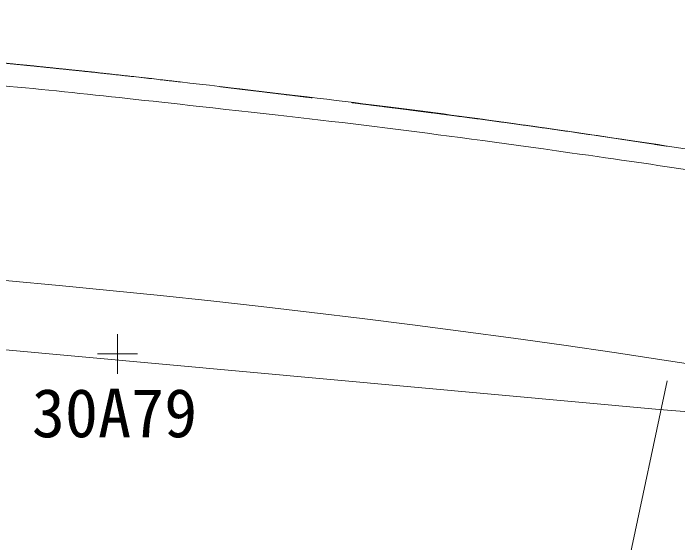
# Model space of a CAD drawing. Units: millimetres, scale not verified. Extents: x 40000 to 680000, y 20000 to 380000.
# Drawn here: x 228834 to 253877, y 280572 to 300529 of the extents above; entities that cross this region are included whole.
import ezdxf
from ezdxf.enums import TextEntityAlignment as Align

# ---------------------------------------------------------------- set-up
doc = ezdxf.new("R2010")
doc.units = ezdxf.units.MM
doc.header["$LTSCALE"] = 1000
doc.linetypes.add('CHAIN', pattern=[18.5, 12, -1.5, 3.5, -1.5])
for name, color, linetype, lineweight in [('M-BGD', 7, 'Continuous', 13), ('M-BMK', 2, 'CHAIN', 13), ('M-BMK-SRVR', 3, 'Continuous', 13), ('M-STR-STRC', 7, 'Continuous', 13), ('M-STR-STRD', 7, 'Continuous', 13)]:
    doc.layers.add(name, color=color, linetype=linetype, lineweight=lineweight)
doc.styles.add('ＭＳ ゴシック', font='')
doc.styles.get('ＭＳ ゴシック').set_extended_font_data('MS Gothic')

# ---------------------------------------------------------------- blocks, each defined once
blk = doc.blocks.new('plus')
at = {"color": 0, "linetype": 'Continuous', "lineweight": -2}
for p, q in [((0, -1.25), (0, 1.25)), ((-1.25, 0), (1.25, 0))]:
    blk.add_line(p, q, dxfattribs=at)

msp = doc.modelspace()

# ---------------------------------------------------------------- linework, layer by layer
at = {"layer": 'M-BGD'}
for p, q in [((216096, 288982), (253180, 285595)), ((253180, 285595), (254280, 285510))]:
    msp.add_line(p, q, dxfattribs=at)
msp.add_arc((191949, -116691), 408790, 80.82104, 97.98617, dxfattribs=at)
at = {"layer": 'M-BMK'}
msp.add_open_spline([(167744, 299806), (175285, 300212), (177297, 300337), (183426, 300441), (188664, 300529), (191601, 300513), (196839, 300424), (203642, 300308), (207452, 300134), (214245, 299759), (219264, 299482), (222073, 299261), (227077, 298787), (232297, 298292), (235214, 297937), (240419, 297304), (250330, 296099), (253539, 295508), (265705, 293565)], degree=3, knots=[0, 0, 0, 0, 1, 1, 1, 2, 2, 2, 3, 3, 3, 4, 4, 4, 5, 5, 5, 6, 6, 6, 6], dxfattribs=at)
at = {"layer": 'M-STR-STRC'}
msp.add_line((245628, 249666), (253474, 286673), dxfattribs=at)
at = {"layer": 'M-STR-STRD'}
for points, knots in [([(134286, 295457), (141220, 296401), (143070, 296628), (148716, 297232), (156167, 298029), (160354, 298375), (167835, 298801), (174097, 299158), (177613, 299220), (183883, 299370), (187333, 299453), (189266, 299473), (192717, 299475), (197324, 299477), (199904, 299365), (204509, 299238), (207432, 299157), (209069, 299086), (211989, 298939), (217333, 298670), (220323, 298451), (225656, 298031), (229647, 297717), (231875, 297455), (235854, 297018), (241316, 296419), (244373, 296045), (249813, 295274), (253692, 294724), (254941, 294537), (259729, 293770)], [0, 0, 0, 0, 1, 1, 1, 2, 2, 2, 3, 3, 3, 4, 4, 4, 5, 5, 5, 6, 6, 6, 7, 7, 7, 8, 8, 8, 9, 9, 9, 10, 10, 10, 10]), ([(259819, 294506), (255156, 295272), (253946, 295468), (250172, 296016), (246171, 296596), (243926, 296896), (239913, 297375), (235057, 297955), (232336, 298285), (227469, 298756), (225856, 298912), (225343, 298966), (223340, 299141)], [0, 0, 0, 0, 1, 1, 1, 2, 2, 2, 3, 3, 3, 4, 4, 4, 4])]:
    msp.add_open_spline(points, degree=3, knots=knots, dxfattribs=at)

# ---------------------------------------------------------------- block references
at = {"layer": 'M-BMK-SRVR', "xscale": 600, "yscale": 600}
msp.add_blockref('plus', (232761, 287687), dxfattribs=at)

# ---------------------------------------------------------------- texts
at = {"layer": 'M-BMK-SRVR', "style": 'ＭＳ ゴシック'}
msp.add_text('30A79', height=1833, dxfattribs=at).set_placement((229533, 283997), align=Align.BOTTOM_LEFT)

doc.saveas('drawing.dxf')
